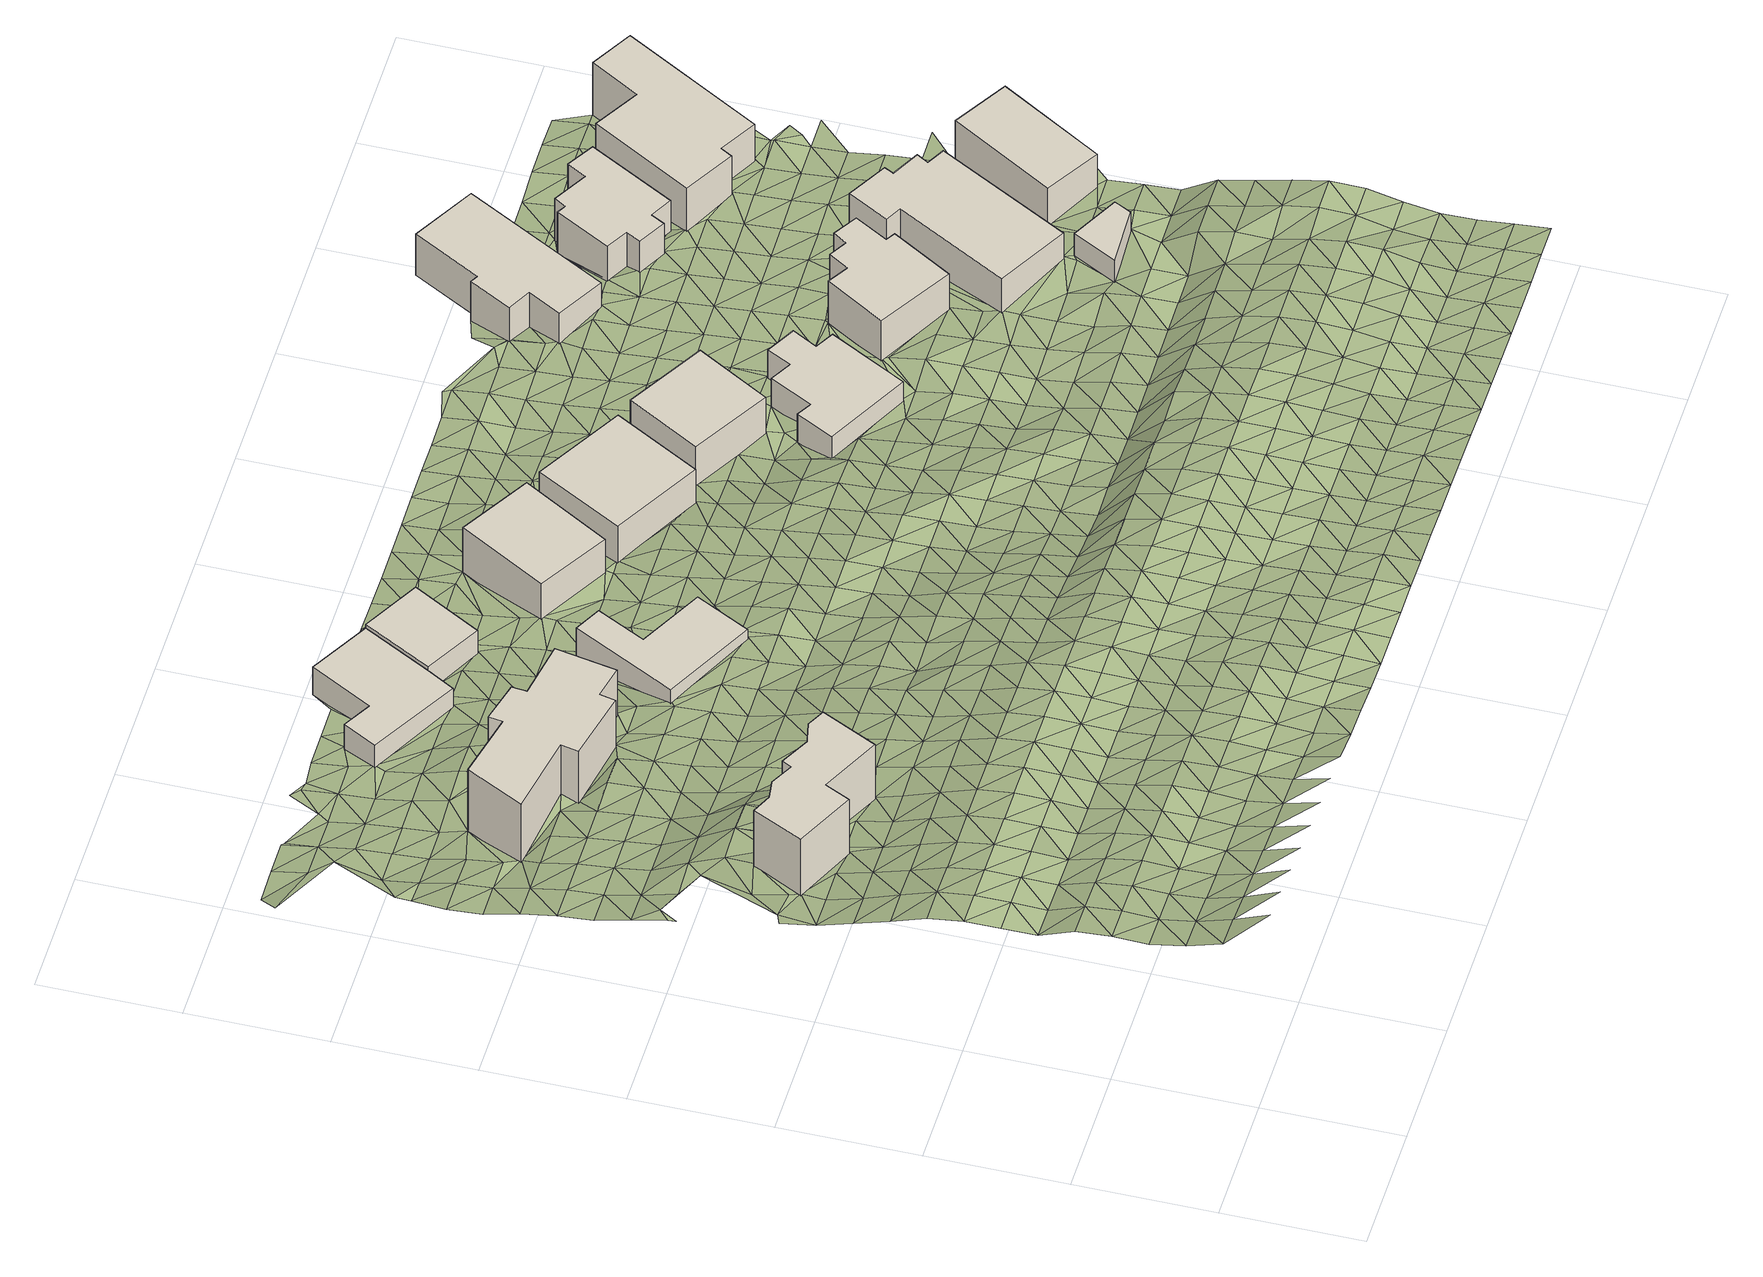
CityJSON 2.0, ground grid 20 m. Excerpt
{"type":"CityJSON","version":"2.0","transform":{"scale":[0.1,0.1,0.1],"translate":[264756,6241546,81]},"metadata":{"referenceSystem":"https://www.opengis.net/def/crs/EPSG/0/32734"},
"CityObjects":{
"building1":{"type":"Building","attributes":{"address":"62 Rhodes Avenue University Estate Cape Town","building":"house","building:levels":"3","footprint":{"type":"Polygon"},"plus_code":"CVXRX2XJ+XWW","ground_height":96.3,"building_height":9.7,"roof_height":106},"geometry":[{"type":"Solid","lod":"1","boundaries":[[[[0,1,2,3]],[[1,4,5,2]],[[4,6,7,5]],[[6,8,9,7]],[[8,10,11,9]],[[10,12,13,11]],[[12,14,15,13]],[[14,16,17,15]],[[16,18,19,17]],[[18,20,21,19]],[[20,22,23,21]],[[22,0,3,23]],[[3,2,5,7,9,11,13,15,17,19,21,23]],[[22,20,18,16,14,12,10,8,6,4,1,0]]]]}]},
"building2":{"type":"Building","attributes":{"address":"49 Rhodes Avenue University Estate Cape Town","building":"house","building:levels":"3","footprint":{"type":"Polygon"},"plus_code":"C2X6X9XF+XHW","ground_height":87.2,"building_height":9.7,"roof_height":96.9},"geometry":[{"type":"Solid","lod":"1","boundaries":[[[[24,25,26,27]],[[25,28,29,26]],[[28,30,31,29]],[[30,32,33,31]],[[32,34,35,33]],[[34,36,37,35]],[[36,38,39,37]],[[38,40,41,39]],[[40,42,43,41]],[[42,44,45,43]],[[44,46,47,45]],[[46,24,27,47]],[[27,26,29,31,33,35,37,39,41,43,45,47]],[[46,44,42,40,38,36,34,32,30,28,25,24]]]]}]},
"building3":{"type":"Building","attributes":{"address":"74 Ritchie Street University Estate Cape Town","building":"house","building:levels":"1","footprint":{"type":"Polygon"},"plus_code":"C2XMXHXJ+XPW","ground_height":83,"building_height":4.1,"roof_height":87.1},"geometry":[{"type":"Solid","lod":"1","boundaries":[[[[48,49,50,51]],[[49,52,53,50]],[[52,54,55,53]],[[54,56,57,55]],[[56,58,59,57]],[[58,60,61,59]],[[60,48,51,61]],[[51,50,53,55,57,59,61]],[[60,58,56,54,52,49,48]]]]}]},
"building4":{"type":"Building","attributes":{"address":"University Estate Cape Town","building":"yes","building:levels":"1","footprint":{"type":"Polygon"},"plus_code":"C3X8XRX2+XGR","ground_height":88.1,"building_height":4.1,"roof_height":92.2},"geometry":[{"type":"Solid","lod":"1","boundaries":[[[[62,63,64,65]],[[63,66,67,64]],[[66,68,69,67]],[[68,70,71,69]],[[70,72,73,71]],[[72,62,65,73]],[[65,64,67,69,71,73]],[[72,70,68,66,63,62]]]]}]},
"building5":{"type":"Building","attributes":{"address":"76 Ritchie Street University Estate Cape Town","building":"house","building:levels":"1","footprint":{"type":"Polygon"},"plus_code":"C3X8XCXP+XMR","ground_height":83.7,"building_height":4.1,"roof_height":87.8},"geometry":[{"type":"Solid","lod":"1","boundaries":[[[[74,75,61,76,77,51]],[[75,78,79,76,61]],[[78,80,81,79]],[[80,74,51,77,81]],[[77,76,79,81]],[[80,78,75,74]]]]}]},
"building6":{"type":"Building","attributes":{"address":"78 Ritchie Street University Estate Cape Town","building":"house","building:levels":"2","footprint":{"type":"Polygon"},"plus_code":"C4X4XJXH+XXV","ground_height":85.3,"building_height":6.9,"roof_height":92.2},"geometry":[{"type":"Solid","lod":"1","boundaries":[[[[82,83,84,85]],[[83,86,87,84]],[[86,88,89,87]],[[88,82,85,89]],[[85,84,87,89]],[[88,86,83,82]]]]}]},
"building7":{"type":"Building","attributes":{"address":"80 Ritchie Street University Estate Cape Town","building":"house","building:levels":"2","footprint":{"type":"Polygon"},"plus_code":"C4XQXXX9+X2V","ground_height":85.9,"building_height":6.9,"roof_height":92.8},"geometry":[{"type":"Solid","lod":"1","boundaries":[[[[90,91,92,93]],[[91,94,95,92]],[[94,96,97,95]],[[96,90,93,97]],[[93,92,95,97]],[[96,94,91,90]]]]}]},
"building8":{"type":"Building","attributes":{"address":"82 Ritchie Street University Estate Cape Town","building":"house","building:levels":"2","footprint":{"type":"Polygon"},"plus_code":"C5XGXWXQ+XCV","ground_height":86.5,"building_height":6.9,"roof_height":93.4},"geometry":[{"type":"Solid","lod":"1","boundaries":[[[[98,99,100,101]],[[99,102,103,100]],[[102,104,105,103]],[[104,98,101,105]],[[101,100,103,105]],[[104,102,99,98]]]]}]},
"building9":{"type":"Building","attributes":{"address":"84 Ritchie Street University Estate Cape Town","building":"house","building:levels":"1","footprint":{"type":"Polygon"},"plus_code":"C5XWXQXM+XFR","ground_height":88.2,"building_height":4.1,"roof_height":92.3},"geometry":[{"type":"Solid","lod":"1","boundaries":[[[[106,107,108,109]],[[107,110,111,108]],[[110,112,113,111]],[[112,114,115,113]],[[114,116,117,115]],[[116,118,119,117]],[[118,120,121,119]],[[120,122,123,121]],[[122,124,125,123]],[[124,106,109,125]],[[109,108,111,113,115,117,119,121,123,125]],[[124,122,120,118,116,114,112,110,107,106]]]]}]},
"building10":{"type":"Building","attributes":{"address":"86 Ritchie Street University Estate Cape Town","building":"house","building:levels":"2","footprint":{"type":"Polygon"},"plus_code":"C6XRX7X9+X3V","ground_height":89.3,"building_height":6.9,"roof_height":96.2},"geometry":[{"type":"Solid","lod":"1","boundaries":[[[[126,127,128,129]],[[127,130,131,128]],[[130,132,133,131]],[[132,134,135,133]],[[134,136,137,135]],[[136,138,139,137]],[[138,140,141,139]],[[140,142,143,141]],[[142,144,145,143]],[[144,126,129,145]],[[129,128,131,133,135,137,139,141,143,145]],[[144,142,140,138,136,134,132,130,127,126]]]]}]},
"building11":{"type":"Building","attributes":{"address":"61A Rhodes Avenue University Estate Cape Town","building":"house","building:levels":"1","footprint":{"type":"Polygon"},"plus_code":"C7XGXVXV+XCV","ground_height":92.9,"building_height":4.1,"roof_height":97},"geometry":[{"type":"Solid","lod":"1","boundaries":[[[[146,147,148,149]],[[147,150,151,148]],[[150,152,153,151]],[[152,146,149,153]],[[149,148,151,153]],[[152,150,147,146]]]]}]},
"building12":{"type":"Building","attributes":{"address":"88 Ritchie Street University Estate Cape Town","building":"house","building:levels":"2","footprint":{"type":"Polygon"},"plus_code":"C7XFX7X8+X6V","ground_height":90.3,"building_height":6.9,"roof_height":97.2},"geometry":[{"type":"Solid","lod":"1","boundaries":[[[[154,155,156,157]],[[155,158,159,156]],[[158,160,161,159]],[[160,162,163,161]],[[162,164,165,163]],[[164,166,167,165]],[[166,168,169,167]],[[168,170,171,169]],[[170,172,173,171]],[[172,154,157,173]],[[157,156,159,161,163,165,167,169,171,173]],[[172,170,168,166,164,162,160,158,155,154]]]]}]},
"building13":{"type":"Building","attributes":{"address":"97 Ritchie Street University Estate Cape Town","building":"house","building:levels":"2","footprint":{"type":"Polygon"},"plus_code":"C6XJX4X3+XHW","ground_height":83,"building_height":6.9,"roof_height":89.9},"geometry":[{"type":"Solid","lod":"1","boundaries":[[[[174,175,176,177]],[[175,178,179,176]],[[178,180,181,179]],[[180,182,183,181]],[[182,184,185,183]],[[184,186,187,185]],[[186,188,189,187]],[[188,174,177,189]],[[177,176,179,181,183,185,187,189]],[[188,186,184,182,180,178,175,174]]]]}]},
"building14":{"type":"Building","attributes":{"address":"99 Ritchie Street University Estate Cape Town","building":"house","building:levels":"2","footprint":{"type":"Polygon"},"plus_code":"C7X6XJXX+X2W","ground_height":85,"building_height":6.9,"roof_height":91.9},"geometry":[{"type":"Solid","lod":"1","boundaries":[[[[190,191,192,193]],[[191,194,195,192]],[[194,196,197,195]],[[196,198,199,197]],[[198,200,201,199]],[[200,202,203,201]],[[202,204,205,203]],[[204,206,207,205]],[[206,208,209,207]],[[208,210,211,209]],[[210,212,213,211]],[[212,190,193,213]],[[193,192,195,197,199,201,203,205,207,209,211,213]],[[212,210,208,206,204,202,200,198,196,194,191,190]]]]}]},
"building15":{"type":"Building","attributes":{"address":"90 Ritchie Street University Estate Cape Town","building":"house","building:levels":"2","footprint":{"type":"Polygon"},"plus_code":"C8X5X5XF+XJX","ground_height":92,"building_height":6.9,"roof_height":98.9},"geometry":[{"type":"Solid","lod":"1","boundaries":[[[[214,215,216,217]],[[215,218,219,216]],[[218,220,221,219]],[[220,214,217,221]],[[217,216,219,221]],[[220,218,215,214]]]]}]},
"building16":{"type":"Building","attributes":{"address":"101 Ritchie Street University Estate Cape Town","building":"house","building:levels":"2","footprint":{"type":"Polygon"},"plus_code":"C7XVXWXR+X8W","ground_height":87.9,"building_height":6.9,"roof_height":94.8},"geometry":[{"type":"Solid","lod":"1","boundaries":[[[[222,223,224,225]],[[223,226,227,224]],[[226,228,229,227]],[[228,230,231,229]],[[230,232,233,231]],[[232,234,235,233]],[[234,236,237,235]],[[236,222,225,237]],[[225,224,227,229,231,233,235,237]],[[236,234,232,230,228,226,223,222]]]]}]},
"terrain1":{"type":"TINRelief","geometry":[{"type":"CompositeSurface","lod":"1","boundaries":[[[238,239,240]],[[241,238,242]],[[238,241,239]],[[243,240,244]],[[245,243,244]],[[244,240,239]],[[246,245,247]],[[239,241,248]],[[244,249,245]],[[250,248,241]],[[251,246,247]],[[247,245,249]],[[252,244,239]],[[253,239,248]],[[254,251,255]],[[247,256,251]],[[252,239,253]],[[257,249,244]],[[255,258,254]],[[255,251,256]],[[244,252,257]],[[259,247,249]],[[248,260,253]],[[261,260,248]],[[262,258,263]],[[264,258,255]],[[259,249,257]],[[265,256,247]],[[253,266,252]],[[263,267,262]],[[258,264,263]],[[260,266,253]],[[247,259,265]],[[268,255,256]],[[252,269,257]],[[270,271,267]],[[266,269,252]],[[255,268,264]],[[263,270,267]],[[268,256,265]],[[257,272,259]],[[273,271,274]],[[269,272,257]],[[275,263,264]],[[266,260,276]],[[270,274,271]],[[260,277,278]],[[279,273,280]],[[259,281,265]],[[268,275,264]],[[266,276,269]],[[259,272,281]],[[260,278,276]],[[273,274,282]],[[265,283,268]],[[284,270,263]],[[280,273,285]],[[263,275,286]],[[283,265,281]],[[285,273,282]],[[272,269,287]],[[284,263,286]],[[269,276,288]],[[268,289,275]],[[290,274,270]],[[272,287,281]],[[289,268,283]],[[269,288,287]],[[291,280,285]],[[278,292,276]],[[270,284,290]],[[280,291,293]],[[275,294,286]],[[295,282,274]],[[278,296,292]],[[297,298,299]],[[300,283,281]],[[294,275,289]],[[301,299,298]],[[302,288,276]],[[282,295,285]],[[295,274,290]],[[300,281,287]],[[286,303,284]],[[302,276,292]],[[293,304,280]],[[303,286,294]],[[305,291,285]],[[289,283,306]],[[283,300,307]],[[293,291,305]],[[284,308,290]],[[288,309,287]],[[298,310,301]],[[311,288,302]],[[289,306,294]],[[308,284,303]],[[283,307,306]],[[312,301,313]],[[314,285,295]],[[288,311,309]],[[315,310,298]],[[300,287,316]],[[317,302,292]],[[315,298,304]],[[290,314,295]],[[313,318,312]],[[313,301,310]],[[308,319,290]],[[320,317,292]],[[293,305,321]],[[294,322,303]],[[307,300,316]],[[294,306,323]],[[316,287,309]],[[321,304,293]],[[319,314,290]],[[311,302,324]],[[294,323,322]],[[317,324,302]],[[318,325,326]],[[327,310,315]],[[308,303,328]],[[329,318,313]],[[315,304,327]],[[307,330,306]],[[316,331,307]],[[332,321,305]],[[308,328,319]],[[309,311,333]],[[314,319,334]],[[318,329,325]],[[303,322,328]],[[324,335,311]],[[336,337,326]],[[330,323,306]],[[321,327,304]],[[307,331,330]],[[338,313,310]],[[339,310,327]],[[311,335,333]],[[334,340,314]],[[337,336,341]],[[342,316,309]],[[336,326,325]],[[313,338,329]],[[334,319,343]],[[322,323,344]],[[324,317,345]],[[321,332,346]],[[338,310,339]],[[319,328,347]],[[348,349,317]],[[321,346,327]],[[342,309,333]],[[323,330,344]],[[350,331,316]],[[324,345,335]],[[319,347,343]],[[340,334,343]],[[317,349,345]],[[332,351,346]],[[341,352,353]],[[354,325,329]],[[341,336,352]],[[327,355,339]],[[322,356,328]],[[338,354,329]],[[316,342,350]],[[322,344,357]],[[351,358,346]],[[330,331,359]],[[351,360,358]],[[355,327,346]],[[356,347,328]],[[333,335,361]],[[322,357,356]],[[335,345,362]],[[363,364,353]],[[339,365,338]],[[358,366,346]],[[336,325,367]],[[353,352,363]],[[368,325,354]],[[331,350,359]],[[360,366,358]],[[344,330,369]],[[342,333,361]],[[355,365,339]],[[335,362,361]],[[340,343,370]],[[371,352,336]],[[349,372,345]],[[325,368,367]],[[343,347,370]],[[363,373,364]],[[338,374,354]],[[369,357,344]],[[330,359,369]],[[375,347,356]],[[349,376,372]],[[346,377,355]],[[350,342,378]],[[338,365,374]],[[346,366,377]],[[371,336,367]],[[379,363,352]],[[380,362,345]],[[375,370,347]],[[342,361,378]],[[354,381,368]],[[382,383,384]],[[352,371,379]],[[380,345,372]],[[373,385,364]],[[377,366,386]],[[356,357,387]],[[381,354,374]],[[388,357,369]],[[389,386,366]],[[363,390,373]],[[365,355,391]],[[350,392,359]],[[355,377,393]],[[378,394,350]],[[395,361,362]],[[372,376,396]],[[367,368,397]],[[363,379,390]],[[383,385,384]],[[357,388,387]],[[398,362,380]],[[365,391,374]],[[399,375,356]],[[397,368,381]],[[355,393,391]],[[350,394,392]],[[386,400,377]],[[401,369,359]],[[395,378,361]],[[382,384,402]],[[362,398,395]],[[389,400,386]],[[375,399,370]],[[403,380,372]],[[404,373,390]],[[399,356,387]],[[34,371,367]],[[405,381,374]],[[369,401,388]],[[401,359,392]],[[396,403,372]],[[371,34,379]],[[406,385,373]],[[407,393,377]],[[378,408,394]],[[404,406,373]],[[405,374,391]],[[398,380,409]],[[407,377,400]],[[408,378,395]],[[389,1,400]],[[379,34,390]],[[367,397,410]],[[399,411,370]],[[403,409,380]],[[412,384,385]],[[402,384,412]],[[381,410,397]],[[388,413,387]],[[381,405,414]],[[401,415,388]],[[390,416,404]],[[393,417,391]],[[418,392,394]],[[419,395,398]],[[411,420,370]],[[421,393,407]],[[394,408,422]],[[370,420,0]],[[387,413,399]],[[406,412,385]],[[381,414,410]],[[388,415,413]],[[398,409,419]],[[390,34,416]],[[392,418,401]],[[403,396,423]],[[393,421,417]],[[394,422,418]],[[400,1,424]],[[404,425,406]],[[405,391,426]],[[407,400,424]],[[410,427,367]],[[412,428,402]],[[399,429,411]],[[408,395,430]],[[403,423,409]],[[404,416,425]],[[395,419,431]],[[396,432,423]],[[1,0,424]],[[414,405,426]],[[415,401,433]],[[426,391,417]],[[429,399,413]],[[434,412,406]],[[407,435,421]],[[430,422,408]],[[0,420,424]],[[395,431,430]],[[433,401,418]],[[410,414,436]],[[412,437,428]],[[438,420,411]],[[434,406,425]],[[424,435,407]],[[419,409,439]],[[438,411,429]],[[409,423,440]],[[416,34,441]],[[442,418,422]],[[415,443,413]],[[414,444,436]],[[412,445,437]],[[426,444,414]],[[415,433,446]],[[410,436,427]],[[417,421,447]],[[431,419,439]],[[445,412,434]],[[435,448,421]],[[422,430,442]],[[439,409,440]],[[449,425,416]],[[424,420,450]],[[429,413,443]],[[432,451,423]],[[420,438,452]],[[415,446,443]],[[421,448,447]],[[425,449,434]],[[453,426,417]],[[450,435,424]],[[433,418,454]],[[416,441,449]],[[420,452,450]],[[418,442,455]],[[437,445,456]],[[457,430,431]],[[458,440,423]],[[34,459,441]],[[439,460,431]],[[446,433,454]],[[438,429,461]],[[453,417,447]],[[418,455,454]],[[443,462,429]],[[458,423,451]],[[444,463,436]],[[463,444,426]],[[464,448,435]],[[34,465,459]],[[431,460,457]],[[445,434,466]],[[452,438,461]],[[442,430,467]],[[434,449,468]],[[435,450,464]],[[461,429,462]],[[469,439,440]],[[426,453,463]],[[470,440,458]],[[466,456,445]],[[443,446,471]],[[455,442,467]],[[434,468,466]],[[454,472,446]],[[430,457,467]],[[447,448,473]],[[448,464,474]],[[469,440,470]],[[459,475,441]],[[449,441,476]],[[452,477,450]],[[478,460,439]],[[479,458,451]],[[436,463,480]],[[446,472,471]],[[461,481,452]],[[475,482,441]],[[453,447,473]],[[483,462,443]],[[448,474,473]],[[465,475,459]],[[476,468,449]],[[484,454,455]],[[441,482,476]],[[452,481,477]],[[466,485,456]],[[467,486,455]],[[439,469,478]],[[456,485,487]],[[464,450,488]],[[457,460,489]],[[470,458,490]],[[443,471,483]],[[480,463,453]],[[491,461,462]],[[455,486,484]],[[479,490,458]],[[474,464,488]],[[492,472,454]],[[453,473,493]],[[450,477,488]],[[460,478,489]],[[494,466,468]],[[480,453,493]],[[495,467,457]],[[468,476,496]],[[491,462,483]],[[497,485,466]],[[497,487,485]],[[498,481,461]],[[469,470,499]],[[454,484,492]],[[490,500,470]],[[482,475,501]],[[471,472,502]],[[496,494,468]],[[495,457,489]],[[466,503,497]],[[482,501,476]],[[504,473,474]],[[505,486,467]],[[469,499,478]],[[488,506,474]],[[461,491,498]],[[499,470,500]],[[481,507,477]],[[471,502,483]],[[503,466,494]],[[480,493,508]],[[472,492,502]],[[508,509,480]],[[475,510,501]],[[504,493,473]],[[486,505,484]],[[490,479,511]],[[474,506,504]],[[467,495,505]],[[512,496,476]],[[478,513,489]],[[481,498,507]],[[514,488,477]],[[483,515,491]],[[490,511,500]],[[503,516,497]],[[512,476,501]],[[513,478,499]],[[479,517,511]],[[496,512,494]],[[493,518,508]],[[492,484,519]],[[502,515,483]],[[508,520,509]],[[489,521,495]],[[518,493,504]],[[514,477,507]],[[484,505,519]],[[503,494,522]],[[523,506,488]],[[491,524,498]],[[525,510,526]],[[521,489,513]],[[527,499,500]],[[503,522,516]],[[515,524,491]],[[500,511,528]],[[510,529,501]],[[495,530,505]],[[502,492,531]],[[488,514,523]],[[508,518,532]],[[519,533,492]],[[508,532,520]],[[529,512,501]],[[506,534,504]],[[498,535,507]],[[499,527,513]],[[530,495,521]],[[527,500,528]],[[536,494,512]],[[502,531,515]],[[517,537,511]],[[525,529,510]],[[524,535,498]],[[492,533,531]],[[526,538,525]],[[504,534,518]],[[519,505,539]],[[540,532,518]],[[506,523,534]],[[541,516,522]],[[507,542,514]],[[539,505,530]],[[540,518,534]],[[520,532,543]],[[544,524,515]],[[521,513,545]],[[546,528,511]],[[536,512,529]],[[535,542,507]],[[513,527,547]],[[544,515,531]],[[546,511,537]],[[520,543,548]],[[514,549,523]],[[519,550,533]],[[521,545,530]],[[536,551,494]],[[519,539,552]],[[513,547,545]],[[553,541,522]],[[520,548,538]],[[542,549,514]],[[554,532,540]],[[529,525,555]],[[535,524,556]],[[527,528,557]],[[538,558,525]],[[519,552,550]],[[524,544,559]],[[560,528,546]],[[554,543,532]],[[534,523,561]],[[533,562,531]],[[534,563,540]],[[551,536,529]],[[535,556,542]],[[564,539,530]],[[557,547,527]],[[555,525,558]],[[523,549,561]],[[524,559,556]],[[530,545,565]],[[560,557,528]],[[543,554,548]],[[566,546,537]],[[533,550,562]],[[553,567,541]],[[544,531,568]],[[552,539,564]],[[551,529,555]],[[530,565,564]],[[538,548,569]],[[547,570,545]],[[534,561,563]],[[542,571,549]],[[559,544,568]],[[560,546,572]],[[568,531,562]],[[542,556,573]],[[570,547,557]],[[574,558,538]],[[550,552,575]],[[540,563,576]],[[548,554,569]],[[566,572,546]],[[554,540,68]],[[577,565,545]],[[542,573,571]],[[552,564,575]],[[555,578,551]],[[561,549,579]],[[49,567,553]],[[569,574,538]],[[577,545,570]],[[580,555,558]],[[559,581,556]],[[582,557,560]],[[568,583,559]],[[572,584,560]],[[585,551,578]],[[562,550,586]],[[576,563,561]],[[579,549,571]],[[550,575,587]],[[581,573,556]],[[565,588,564]],[[570,557,582]],[[580,558,574]],[[559,583,581]],[[589,565,577]],[[582,560,584]],[[578,555,590]],[[68,569,554]],[[550,587,586]],[[576,561,579]],[[591,568,562]],[[572,566,592]],[[565,589,588]],[[571,573,593]],[[594,577,570]],[[575,564,595]],[[574,569,68]],[[590,585,578]],[[590,555,580]],[[572,592,584]],[[573,581,593]],[[591,562,586]],[[594,570,582]],[[566,596,592]],[[597,583,568]],[[595,587,575]],[[595,564,588]],[[576,579,598]],[[589,577,599]],[[579,571,600]],[[571,593,601]],[[568,591,597]],[[594,599,577]],[[574,68,602]],[[580,574,603]],[[581,583,604]],[[582,584,605]],[[584,592,606]],[[585,590,607]],[[598,579,600]],[[608,588,589]],[[586,587,609]],[[600,571,601]],[[610,587,595]],[[611,602,68]],[[605,594,582]],[[68,66,611]],[[607,590,580]],[[598,612,576]],[[603,574,602]],[[583,597,604]],[[589,599,608]],[[605,584,606]],[[613,614,66]],[[614,613,615]],[[593,581,616]],[[591,586,609]],[[615,613,612]],[[587,610,609]],[[617,592,596]],[[603,607,580]],[[616,601,593]],[[618,595,588]],[[600,619,598]],[[581,604,616]],[[620,588,608]],[[597,591,621]],[[599,594,622]],[[617,606,592]],[[623,611,66]],[[594,605,624]],[[596,625,617]],[[626,602,611]],[[595,618,610]],[[619,627,598]],[[618,588,620]],[[591,609,621]],[[598,627,612]],[[594,624,622]],[[614,623,66]],[[607,603,628]],[[629,600,601]],[[608,599,630]],[[611,623,626]],[[631,601,616]],[[603,602,632]],[[615,633,614]],[[597,634,604]],[[605,606,635]],[[621,636,597]],[[637,606,617]],[[612,633,615]],[[600,629,619]],[[609,610,638]],[[608,630,620]],[[629,601,631]],[[618,639,610]],[[630,599,622]],[[632,602,626]],[[628,603,640]],[[624,605,635]],[[597,636,634]],[[635,606,637]],[[627,633,612]],[[623,614,641]],[[638,621,609]],[[642,616,604]],[[643,617,625]],[[610,639,638]],[[644,74,645]],[[640,603,632]],[[646,627,619]],[[620,647,618]],[[633,641,614]],[[628,648,607]],[[616,642,631]],[[646,619,629]],[[642,604,634]],[[647,620,630]],[[626,623,649]],[[622,624,650]],[[637,617,651]],[[640,652,628]],[[635,653,624]],[[621,654,636]],[[639,618,655]],[[641,649,623]],[[621,638,656]],[[617,643,651]],[[649,632,626]],[[633,627,657]],[[652,658,628]],[[627,646,659]],[[655,618,647]],[[624,653,650]],[[74,648,645]],[[629,631,660]],[[661,630,622]],[[642,662,631]],[[621,656,654]],[[648,628,658]],[[633,657,641]],[[634,636,663]],[[664,635,637]],[[657,627,659]],[[651,665,637]],[[666,638,639]],[[630,661,647]],[[660,631,662]],[[639,655,667]],[[661,622,650]],[[646,629,668]],[[634,663,642]],[[635,664,653]],[[636,654,663]],[[664,637,665]],[[656,638,666]],[[669,651,643]],[[639,667,666]],[[632,649,670]],[[645,648,671]],[[649,641,672]],[[632,83,640]],[[659,646,668]],[[641,657,673]],[[668,629,660]],[[674,662,642]],[[675,650,653]],[[676,655,647]],[[671,677,645]],[[647,661,678]],[[652,640,83]],[[679,658,652]],[[654,656,680]],[[651,681,665]],[[641,673,672]],[[674,642,663]],[[664,675,653]],[[667,655,676]],[[656,666,680]],[[647,678,676]],[[651,669,681]],[[679,648,658]],[[659,682,657]],[[668,683,659]],[[649,672,670]],[[684,660,662]],[[661,650,685]],[[662,674,686]],[[675,687,650]],[[648,688,671]],[[682,673,657]],[[663,654,689]],[[664,665,690]],[[682,659,683]],[[654,680,691]],[[665,681,692]],[[679,652,83]],[[685,678,661]],[[667,693,666]],[[684,662,686]],[[685,650,687]],[[676,694,667]],[[648,679,688]],[[677,671,695]],[[696,668,660]],[[663,689,674]],[[697,672,673]],[[654,691,689]],[[690,665,692]],[[698,675,664]],[[667,694,693]],[[670,672,697]],[[680,666,699]],[[700,681,669]],[[671,688,695]],[[696,660,684]],[[673,682,701]],[[701,697,673]],[[702,683,668]],[[678,703,676]],[[704,678,685]],[[698,664,690]],[[686,674,705]],[[699,691,680]],[[706,687,675]],[[700,692,681]],[[679,83,688]],[[674,689,707]],[[699,666,693]],[[669,708,700]],[[703,694,676]],[[668,696,702]],[[678,704,703]],[[697,709,670]],[[682,683,710]],[[674,707,705]],[[675,698,706]],[[711,684,686]],[[712,685,687]],[[713,693,694]],[[714,689,691]],[[690,692,715]],[[710,683,702]],[[716,691,699]],[[717,692,700]],[[718,688,83]],[[719,701,682]],[[696,684,711]],[[685,712,704]],[[701,719,697]],[[711,686,705]],[[713,694,703]],[[712,687,706]],[[695,688,720]],[[714,707,689]],[[690,715,698]],[[691,716,714]],[[715,692,717]],[[721,718,83]],[[722,700,708]],[[682,710,719]],[[702,696,723]],[[724,699,693]],[[725,703,704]],[[709,726,670]],[[688,718,720]],[[727,693,713]],[[728,705,707]],[[698,729,706]],[[696,711,723]],[[712,725,704]],[[83,726,721]],[[699,724,716]],[[717,700,730]],[[697,91,709]],[[724,693,727]],[[714,728,707]],[[729,698,715]],[[713,703,731]],[[700,722,730]],[[732,697,719]],[[702,733,710]],[[706,734,712]],[[723,735,702]],[[703,725,731]],[[736,718,721]],[[711,705,737]],[[716,738,714]],[[728,739,705]],[[734,706,729]],[[727,713,740]],[[741,715,717]],[[702,735,733]],[[724,738,716]],[[730,742,717]],[[732,719,710]],[[743,721,726]],[[737,723,711]],[[712,744,725]],[[721,743,736]],[[739,737,705]],[[731,740,713]],[[745,720,718]],[[715,741,729]],[[744,712,734]],[[741,717,742]],[[709,91,726]],[[732,710,733]],[[746,728,714]],[[724,727,747]],[[722,748,730]],[[714,738,749]],[[731,725,750]],[[718,736,745]],[[740,747,727]],[[735,723,751]],[[723,737,752]],[[746,714,749]],[[750,725,744]],[[753,739,728]],[[738,724,754]],[[734,729,755]],[[756,742,730]],[[729,741,757]],[[726,758,743]],[[723,752,751]],[[747,754,724]],[[756,730,748]],[[758,726,91]],[[736,743,759]],[[733,735,760]],[[734,755,744]],[[731,761,740]],[[728,746,753]],[[729,757,755]],[[731,750,762]],[[737,739,763]],[[749,738,764]],[[758,759,743]],[[733,765,732]],[[741,742,766]],[[760,735,751]],[[754,764,738]],[[731,762,761]],[[742,756,767]],[[745,736,768]],[[752,737,763]],[[747,740,769]],[[753,763,739]],[[746,749,770]],[[771,750,744]],[[766,757,741]],[[765,733,760]],[[736,759,768]],[[744,755,772]],[[766,742,767]],[[91,773,758]],[[747,769,754]],[[764,770,749]],[[740,761,769]],[[762,750,771]],[[756,748,774]],[[744,772,771]],[[732,765,775]],[[751,752,776]],[[753,746,777]],[[757,778,755]],[[779,745,768]],[[763,780,752]],[[773,91,781]],[[759,758,782]],[[783,764,754]],[[767,756,774]],[[770,777,746]],[[778,757,766]],[[774,748,784]],[[761,762,785]],[[752,780,776]],[[783,754,769]],[[786,760,751]],[[787,772,755]],[[91,788,781]],[[758,773,782]],[[762,771,785]],[[765,760,786]],[[789,780,763]],[[790,768,759]],[[791,763,753]],[[777,792,753]],[[787,755,778]],[[775,788,732]],[[770,764,793]],[[794,766,767]],[[786,751,776]],[[764,783,795]],[[774,796,767]],[[768,790,779]],[[761,797,769]],[[763,791,789]],[[790,759,782]],[[753,792,791]],[[761,785,798]],[[773,781,799]],[[770,793,777]],[[772,800,771]],[[778,766,794]],[[764,795,793]],[[801,772,787]],[[794,767,796]],[[120,780,789]],[[761,798,797]],[[765,99,775]],[[776,780,120]],[[783,769,802]],[[803,774,784]],[[772,801,800]],[[765,786,804]],[[781,788,799]],[[785,771,805]],[[806,787,778]],[[779,790,807]],[[782,773,808]],[[792,777,809]],[[795,783,802]],[[799,810,773]],[[802,769,797]],[[777,793,811]],[[806,778,794]],[[803,784,812]],[[805,798,785]],[[813,796,774]],[[776,804,786]],[[805,771,800]],[[791,792,809]],[[801,787,814]],[[775,99,788]],[[815,776,120]],[[773,810,808]],[[777,811,809]],[[790,782,816]],[[791,817,789]],[[806,814,787]],[[774,803,813]],[[804,776,815]],[[795,818,793]],[[794,796,819]],[[802,820,795]],[[816,807,790]],[[797,798,821]],[[822,800,801]],[[816,782,808]],[[823,798,805]],[[788,824,799]],[[120,825,815]],[[799,824,810]],[[818,811,793]],[[819,806,794]],[[795,820,818]],[[801,814,822]],[[819,796,813]],[[788,99,826]],[[812,827,803]],[[798,823,821]],[[791,809,817]],[[788,826,824]],[[828,802,797]],[[829,808,810]],[[811,830,809]],[[831,805,800]],[[807,816,832]],[[833,800,822]],[[814,806,834]],[[803,835,813]],[[815,825,116]],[[824,829,810]],[[811,818,830]],[[116,804,815]],[[828,797,821]],[[806,819,836]],[[837,820,802]],[[805,831,823]],[[831,800,833]],[[827,835,803]],[[99,838,826]],[[806,836,834]],[[816,808,839]],[[822,814,840]],[[829,841,808]],[[830,842,809]],[[802,828,837]],[[817,809,842]],[[826,843,824]],[[818,820,844]],[[819,813,845]],[[835,846,813]],[[804,116,847]],[[832,816,839]],[[822,840,833]],[[821,823,848]],[[839,808,841]],[[840,814,834]],[[831,849,823]],[[836,819,845]],[[843,826,838]],[[820,837,844]],[[845,813,846]],[[847,850,804]],[[851,829,824]],[[852,830,818]],[[828,821,848]],[[838,99,853]],[[823,849,848]],[[833,854,831]],[[835,827,855]],[[850,856,804]],[[839,857,832]],[[851,824,843]],[[818,844,852]],[[854,833,840]],[[847,116,858]],[[856,853,99]],[[859,841,829]],[[860,842,830]],[[837,828,861]],[[834,836,862]],[[835,855,846]],[[845,863,836]],[[827,864,855]],[[817,842,865]],[[849,831,866]],[[828,848,861]],[[829,851,859]],[[830,852,860]],[[866,831,854]],[[836,863,862]],[[867,839,841]],[[843,838,868]],[[869,840,834]],[[870,847,858]],[[850,847,870]],[[837,871,844]],[[872,845,846]],[[868,838,853]],[[861,873,837]],[[846,855,874]],[[848,849,875]],[[840,869,854]],[[867,841,859]],[[860,876,842]],[[849,866,877]],[[869,834,862]],[[878,857,839]],[[843,879,851]],[[852,844,871]],[[845,872,863]],[[842,876,865]],[[880,817,865]],[[837,873,871]],[[872,846,874]],[[875,861,848]],[[864,881,855]],[[850,882,856]],[[843,868,879]],[[883,817,880]],[[849,877,875]],[[870,882,850]],[[839,867,878]],[[851,884,859]],[[860,852,885]],[[886,866,854]],[[887,862,863]],[[853,856,888]],[[854,869,889]],[[853,888,868]],[[861,890,873]],[[857,878,891]],[[892,874,855]],[[870,893,882]],[[879,884,851]],[[852,871,885]],[[872,887,863]],[[870,894,893]],[[877,866,886]],[[861,875,890]],[[854,889,886]],[[892,855,881]],[[856,882,888]],[[867,859,895]],[[896,876,860]],[[897,879,868]],[[869,862,898]],[[883,899,900]],[[884,895,859]],[[885,896,860]],[[887,901,862]],[[900,899,894]],[[902,882,893]],[[903,871,873]],[[872,874,904]],[[888,897,868]],[[873,890,905]],[[906,874,892]],[[902,893,894]],[[907,878,867]],[[875,877,908]],[[898,889,869]],[[886,909,877]],[[898,862,901]],[[865,876,910]],[[895,907,867]],[[873,905,903]],[[906,904,874]],[[871,911,885]],[[880,865,136]],[[884,879,912]],[[882,913,888]],[[914,887,872]],[[915,892,881]],[[894,899,902]],[[897,916,879]],[[877,909,908]],[[883,880,136]],[[917,890,875]],[[918,891,878]],[[902,913,882]],[[896,910,876]],[[883,136,899]],[[911,871,903]],[[889,919,886]],[[879,916,912]],[[920,889,898]],[[914,872,904]],[[896,885,910]],[[897,888,921]],[[917,905,890]],[[922,901,887]],[[906,892,923]],[[895,884,924]],[[917,875,908]],[[918,878,907]],[[925,885,911]],[[919,909,886]],[[913,921,888]],[[889,920,919]],[[915,923,892]],[[926,902,899]],[[910,885,925]],[[887,914,922]],[[924,884,912]],[[927,907,895]],[[916,897,928]],[[929,903,905]],[[930,898,901]],[[899,136,931]],[[908,909,932]],[[904,906,933]],[[897,921,928]],[[899,931,926]],[[929,905,917]],[[923,934,906]],[[924,935,895]],[[936,913,902]],[[898,930,920]],[[895,935,927]],[[930,901,922]],[[932,909,919]],[[904,933,914]],[[917,908,937]],[[907,927,918]],[[933,906,934]],[[938,912,916]],[[915,939,923]],[[916,928,940]],[[936,902,926]],[[941,931,136]],[[942,921,913]],[[943,919,920]],[[917,937,929]],[[932,944,908]],[[903,945,911]],[[937,908,944]],[[914,946,922]],[[938,924,912]],[[916,940,938]],[[930,943,920]],[[911,947,925]],[[935,948,927]],[[927,948,918]],[[949,934,923]],[[945,903,929]],[[913,936,942]],[[946,914,933]],[[926,931,950]],[[951,918,948]],[[924,952,935]],[[925,947,910]],[[928,921,953]],[[941,950,931]],[[949,923,939]],[[952,948,935]],[[954,932,919]],[[922,955,930]],[[943,956,919]],[[957,929,937]],[[953,940,928]],[[942,953,921]],[[955,922,946]],[[926,958,936]],[[959,933,934]],[[938,960,924]],[[954,919,956]],[[934,949,961]],[[962,944,932]],[[930,963,943]],[[926,950,958]],[[948,964,951]],[[960,938,940]],[[945,929,957]],[[933,959,946]],[[963,930,955]],[[959,934,961]],[[146,957,937]],[[936,965,942]],[[937,944,966]],[[967,910,947]],[[940,953,968]],[[932,954,962]],[[940,968,960]],[[969,956,943]],[[947,911,970]],[[958,965,936]],[[971,955,946]],[[943,963,969]],[[958,950,972]],[[146,945,957]],[[972,950,973]],[[971,946,959]],[[953,942,974]],[[966,944,962]],[[965,975,942]],[[954,956,976]],[[968,977,960]],[[956,969,978]],[[967,979,980]],[[968,953,974]],[[981,963,955]],[[146,982,945]],[[974,942,975]],[[955,971,983]],[[958,984,965]],[[976,962,954]],[[976,956,978]],[[972,984,958]],[[979,967,985]],[[980,979,986]],[[967,947,970]],[[963,981,969]],[[968,987,977]],[[955,983,981]],[[979,985,986]],[[988,945,982]],[[970,985,967]],[[982,146,989]],[[968,974,990]],[[968,991,987]],[[977,992,960]],[[972,986,984]],[[962,993,966]],[[975,965,994]],[[990,991,968]],[[965,984,995]],[[976,993,962]],[[996,945,988]],[[978,969,997]],[[969,981,998]],[[965,995,994]],[[977,987,992]],[[974,975,999]],[[986,985,164]],[[969,998,997]],[[982,1000,988]],[[987,991,1001]],[[1002,976,978]],[[989,966,1003]],[[984,986,164]],[[993,1003,966]],[[974,1004,990]],[[1005,960,992]],[[982,989,1006]],[[999,975,994]],[[996,988,1000]],[[990,1004,991]],[[1000,982,1006]],[[1007,995,984]],[[976,1002,993]],[[1002,978,997]],[[1004,974,999]],[[984,164,1007]],[[1003,1006,989]],[[945,996,1008]],[[987,202,992]],[[994,995,1009]],[[1003,993,1010]],[[1011,995,1007]],[[993,1002,1012]],[[1005,1013,960]],[[1000,1014,996]],[[1015,1000,1006]],[[1003,1010,1006]],[[1004,1016,1017]],[[995,1011,1009]],[[993,1012,1010]],[[1005,992,202]],[[1018,1004,999]],[[1019,999,994]],[[1018,1016,1004]],[[1020,1007,164]],[[1016,1021,1017]],[[1019,994,1009]],[[1022,1023,164]],[[1005,202,1024]],[[1007,1020,1011]],[[999,1019,1018]],[[1025,1006,1010]],[[1021,1016,1018]],[[1020,164,1023]],[[1025,1015,1006]],[[1008,996,1014]],[[202,1026,1024]],[[1005,1024,1027]],[[1028,1009,1011]],[[1014,1000,215]],[[1029,1022,1030]],[[1027,1031,1005]],[[1020,1028,1011]],[[1013,1005,1031]],[[1022,1032,1023]],[[1019,1033,1018]],[[1009,1033,1019]],[[1022,1029,1034]],[[1029,1035,1008]],[[1020,1023,1032]],[[1036,1009,1028]],[[1037,1027,1024]],[[1032,1022,1034]],[[1038,1015,1025]],[[1029,1008,1034]],[[1036,1033,1009]],[[1014,215,1008]],[[1021,1018,1039]],[[1028,1020,1040]],[[1032,1040,1020]],[[1027,1037,1041]],[[1031,1027,1042]],[[1034,1008,1043]],[[1036,1028,1044]],[[1034,1043,1032]],[[1027,1041,1042]],[[1040,1044,1028]],[[1008,215,1043]],[[1041,1037,1045]],[[1036,1046,1033]],[[1046,1047,1033]],[[1040,1032,1048]],[[1044,1046,1036]],[[1039,1049,1021]],[[1043,1048,1032]],[[1041,1045,1050]],[[1041,1050,1042]],[[1046,1051,1047]],[[1052,1044,1040]],[[1040,1048,1053]],[[1043,215,1054]],[[1050,1045,1049]],[[1040,1053,1052]],[[1055,1046,1044]],[[1056,1042,1050]],[[1049,1039,1050]],[[1046,1057,1051]],[[1044,1052,1055]],[[1057,1046,1055]],[[1058,1050,1039]],[[1059,1051,1057]],[[1053,1060,1052]],[[1058,1056,1050]],[[1052,1061,1055]],[[1062,1058,1039]],[[1062,1039,1063]],[[1055,1064,1057]],[[1064,1055,1061]],[[1058,1065,1056]],[[1066,1051,1059]],[[1057,1067,1059]],[[1062,1068,1058]],[[1068,1062,1063]],[[1058,1068,1065]],[[232,1068,1063]],[[1065,1068,1069]],[[232,1069,1068]]]}]}
},
"vertices":[
[317,675,140],[291,688,140],[291,688,250],[317,675,250],[259,681,140],[259,681,250],[216,703,140],[216,703,250],[209,689,140],[209,689,250],[176,706,140],[176,706,250],[148,702,140],[148,702,250],[119,715,140],[119,715,250],[84,642,140],[84,642,250],[171,600,140],[171,600,250],[189,637,140],[189,637,250],[277,594,140],[277,594,250],
[425,1067,45],[340,1081,45],[340,1081,159],[425,1067,159],[342,1103,45],[342,1103,159],[281,1118,45],[281,1118,159],[278,1097,45],[278,1097,159],[181,1118,45],[181,1118,159],[137,1034,45],[137,1034,159],[256,1013,45],[256,1013,159],[251,987,45],[251,987,159],[354,965,45],[354,965,159],[359,988,45],[359,988,159],[408,978,45],[408,978,159],
[490,1340,10],[403,1388,10],[403,1388,61],[490,1340,61],[353,1298,10],[353,1298,61],[312,1321,10],[312,1321,61],[285,1272,10],[285,1272,61],[413,1201,10],[413,1201,61],[436,1241,10],[436,1241,61],
[610,924,55],[516,972,55],[516,972,112],[610,924,112],[552,1042,55],[552,1042,112],[513,1062,55],[513,1062,112],[436,913,55],[436,913,112],[569,845,55],[569,845,112],
[490,1340,19],[436,1241,19],[436,1241,68],[490,1340,68],[517,1196,19],[517,1196,68],[573,1295,19],[573,1295,68],
[754,1194,30],[652,1253,30],[652,1253,112],[754,1194,112],[579,1127,30],[579,1127,112],[680,1068,30],[680,1068,112],
[899,1110,39],[771,1182,39],[771,1182,118],[899,1110,118],[701,1057,39],[701,1057,118],[829,986,39],[829,986,118],
[1036,1036,48],[924,1100,48],[924,1100,124],[1036,1036,124],[863,995,48],[863,995,124],[975,931,48],[975,931,124],
[1120,880,61],[1093,895,61],[1093,895,113],[1120,880,113],[1113,931,61],[1113,931,113],[1070,954,61],[1070,954,113],[1052,919,61],[1052,919,113],[1021,936,61],[1021,936,113],[988,874,61],[988,874,113],[967,886,61],[967,886,113],[938,832,61],[938,832,113],[1060,768,61],[1060,768,113],
[1297,896,75],[1262,917,75],[1262,917,152],[1297,896,152],[1249,897,75],[1249,897,152],[1223,912,75],[1223,912,152],[1205,883,75],[1205,883,152],[1175,901,75],[1175,901,152],[1123,815,75],[1123,815,152],[1229,752,75],[1229,752,152],[1282,840,75],[1282,840,152],[1269,848,75],[1269,848,152],
[1336,612,119],[1302,548,119],[1302,548,160],[1336,612,160],[1393,551,119],[1393,551,160],[1406,576,119],[1406,576,160],
[1436,816,82],[1410,830,82],[1410,830,162],[1436,816,162],[1420,847,82],[1420,847,162],[1379,868,82],[1379,868,162],[1386,882,82],[1386,882,162],[1328,914,82],[1328,914,162],[1295,854,82],[1295,854,162],[1318,842,82],[1318,842,162],[1229,681,82],[1229,681,162],[1331,625,82],[1331,625,162],
[1155,1202,13],[1269,1409,13],[1269,1409,89],[1155,1202,89],[1178,1459,13],[1178,1459,89],[1124,1361,13],[1124,1361,89],[1113,1367,13],[1113,1367,89],[1079,1306,13],[1079,1306,89],[1113,1288,13],[1113,1288,89],[1086,1240,13],[1086,1240,89],
[1305,1149,31],[1374,1273,31],[1374,1273,109],[1305,1149,109],[1335,1296,31],[1335,1296,109],[1319,1268,31],[1319,1268,109],[1269,1296,31],[1269,1296,109],[1259,1279,31],[1259,1279,109],[1246,1286,31],[1246,1286,109],[1202,1207,31],[1202,1207,109],[1234,1189,31],[1234,1189,109],[1222,1168,31],[1222,1168,109],[1262,1146,31],[1262,1146,109],[1273,1166,31],[1273,1166,109],
[1555,765,99],[1477,811,99],[1477,811,179],[1555,765,179],[1388,662,99],[1388,662,179],[1466,616,99],[1466,616,179],
[1304,1127,41],[1377,1086,41],[1377,1086,138],[1304,1127,138],[1387,1103,41],[1387,1103,138],[1441,1072,41],[1441,1072,138],[1556,1272,41],[1556,1272,138],[1495,1306,41],[1495,1306,138],[1454,1235,41],[1454,1235,138],[1388,1273,41],[1388,1273,138],
[28,56,266],[78,106,245],[28,106,249],[78,56,262],[78,6,284],[28,156,238],[78,156,236],[28,206,240],[28,256,236],[78,256,233],[128,56,255],[78,206,238],[128,6,278],[28,306,215],[128,156,234],[128,106,239],[28,356,215],[78,356,214],[78,306,213],[128,206,236],[28,406,215],[128,256,229],[178,56,249],[178,6,270],[28,456,207],[78,456,207],[78,406,214],[128,306,211],[178,106,234],[28,506,188],[128,356,212],[178,156,232],[78,506,189],[28,556,171],[178,206,234],[28,606,154],[78,556,169],[128,406,213],[228,106,230],[228,6,262],[228,56,244],[28,656,145],[42,662,145],[178,256,225],[78,606,153],[178,306,209],[128,506,185],[84,642,149],[128,456,204],[228,206,232],[228,156,231],[178,356,211],[128,556,168],[78,656,149],[278,56,239],[78,706,136],[178,406,211],[128,606,153],[278,6,255],[29,795,111],[44,821,111],[28,806,111],[228,256,223],[28,856,98],[278,106,227],[178,456,203],[110,784,120],[119,715,152],[228,356,209],[228,306,208],[178,506,185],[278,206,229],[78,856,95],[278,156,229],[28,906,84],[78,906,83],[171,600,153],[78,806,111],[278,256,219],[328,56,233],[28,956,79],[178,556,166],[328,6,249],[128,756,143],[228,456,203],[228,406,210],[328,106,225],[78,1006,68],[28,1006,70],[128,806,120],[228,506,184],[78,956,79],[278,356,208],[278,306,206],[148,702,152],[328,206,227],[178,606,153],[328,156,228],[78,1056,56],[28,1056,56],[128,906,84],[128,856,93],[189,637,153],[28,1106,52],[328,256,215],[228,606,153],[278,406,209],[378,106,223],[178,756,149],[228,556,164],[378,6,244],[378,56,229],[328,306,205],[176,706,153],[78,1106,51],[42,1157,40],[128,956,78],[178,806,118],[278,506,184],[278,456,202],[178,706,153],[328,356,207],[209,689,153],[378,206,224],[378,156,226],[78,1156,39],[43,1179,40],[178,856,91],[216,703,153],[137,1034,55],[128,1006,67],[328,406,208],[277,594,152],[128,1056,55],[428,56,222],[78,1206,30],[178,906,84],[278,556,164],[428,6,236],[228,756,144],[378,256,212],[128,1106,47],[428,106,222],[178,956,78],[28,1356,3],[7,1331,15],[78,1306,18],[100,1277,24],[228,706,153],[328,506,183],[328,456,201],[259,681,149],[128,1156,35],[228,856,90],[378,356,205],[228,806,111],[378,306,204],[428,206,222],[478,6,228],[178,1006,68],[428,156,224],[328,556,168],[278,706,140],[378,406,206],[78,1356,7],[478,56,218],[128,1206,31],[228,906,85],[128,1256,27],[278,756,118],[428,256,209],[478,106,221],[228,1006,66],[328,606,155],[128,1306,17],[378,506,183],[228,956,78],[378,456,200],[178,1156,35],[278,856,90],[428,356,204],[478,156,222],[328,656,140],[278,806,103],[428,306,203],[528,56,217],[328,706,124],[178,1206,30],[278,906,86],[256,1013,73],[128,1356,8],[378,556,167],[478,256,207],[478,206,219],[528,6,224],[428,406,205],[178,1256,24],[328,756,116],[251,987,66],[132,1352,8],[378,606,158],[528,156,220],[528,106,219],[228,1156,45],[478,306,201],[428,506,180],[278,956,83],[178,1306,15],[428,456,199],[328,856,91],[328,806,102],[228,1206,31],[378,706,129],[578,6,217],[378,656,146],[328,906,86],[478,406,203],[478,356,203],[189,1322,15],[528,256,204],[578,56,216],[278,1106,55],[528,206,216],[428,606,155],[428,556,164],[328,956,79],[378,756,116],[278,1097,55],[228,1306,18],[528,306,200],[228,1256,22],[578,156,218],[578,106,218],[478,506,178],[478,456,196],[378,856,93],[378,806,100],[281,1118,55],[278,1206,34],[428,706,132],[578,206,212],[628,6,213],[354,965,76],[428,656,145],[278,1156,51],[478,556,165],[528,406,202],[228,1356,12],[528,356,201],[214,1368,12],[428,756,114],[578,256,201],[628,56,215],[478,606,151],[528,456,194],[378,906,88],[285,1272,24],[578,306,198],[278,1256,24],[241,1353,12],[478,656,142],[628,156,213],[628,106,216],[328,1156,48],[528,506,175],[278,1306,20],[428,856,94],[578,356,200],[428,806,99],[478,706,129],[378,956,76],[359,988,69],[342,1103,55],[678,56,214],[328,1206,30],[628,206,208],[478,756,111],[528,556,162],[278,1356,13],[678,6,212],[428,906,91],[578,406,198],[408,978,78],[628,256,199],[312,1321,19],[478,806,100],[528,606,138],[378,1106,52],[340,1081,64],[678,156,209],[678,106,213],[378,1156,40],[628,306,197],[578,506,171],[428,956,78],[578,456,181],[478,856,96],[528,656,135],[378,1206,28],[728,6,211],[425,1067,57],[628,356,198],[436,913,91],[328,1356,14],[528,706,124],[428,1006,64],[578,556,158],[678,256,196],[728,56,212],[678,206,203],[428,1056,57],[528,756,107],[628,456,176],[413,1201,30],[628,406,195],[353,1298,20],[478,1006,61],[428,1156,38],[578,656,131],[728,156,204],[428,1106,50],[578,606,142],[728,106,210],[528,806,102],[628,506,166],[528,856,98],[678,356,196],[678,306,196],[778,6,211],[378,1356,15],[628,556,151],[478,1056,54],[728,206,199],[578,756,106],[778,56,210],[578,706,118],[478,1106,44],[678,406,190],[569,845,98],[728,256,195],[428,1206,30],[578,806,104],[478,1156,37],[628,656,128],[778,156,200],[628,606,143],[778,106,205],[436,1241,24],[678,506,158],[678,456,167],[728,356,195],[728,306,195],[478,1206,29],[678,556,148],[828,56,207],[628,706,113],[778,206,196],[728,406,186],[828,6,209],[678,606,137],[578,856,98],[778,256,194],[628,806,104],[628,756,107],[528,1106,45],[528,1156,37],[678,656,118],[828,156,197],[828,106,201],[517,1196,29],[778,306,194],[728,506,148],[728,456,157],[528,1056,55],[610,924,82],[516,972,71],[578,1006,65],[578,956,68],[678,706,109],[878,56,203],[778,406,182],[628,856,94],[778,356,193],[728,556,138],[828,256,193],[578,1056,57],[828,206,195],[878,6,208],[578,1106,51],[628,906,82],[528,1206,29],[678,806,100],[828,306,193],[678,756,107],[579,1127,51],[628,956,68],[728,656,113],[878,156,196],[728,606,124],[878,106,198],[778,506,137],[778,456,146],[578,1156,42],[628,1006,62],[728,706,109],[928,6,205],[478,1356,19],[528,1356,17],[678,856,91],[828,356,193],[573,1295,23],[628,1056,54],[878,256,193],[928,56,200],[578,1206,34],[878,206,194],[778,606,116],[828,406,181],[778,556,126],[678,956,73],[578,1256,27],[678,906,83],[728,806,100],[878,306,193],[728,756,108],[778,656,111],[928,156,194],[928,106,196],[828,506,126],[828,456,135],[728,856,90],[978,6,203],[680,1068,54],[578,1306,23],[678,1056,54],[678,1006,64],[778,706,110],[928,206,193],[878,406,178],[578,1356,16],[878,356,191],[628,1256,30],[828,556,118],[978,56,198],[728,956,72],[728,906,79],[778,806,97],[928,306,193],[778,756,107],[928,256,193],[628,1306,25],[828,656,111],[978,156,192],[828,606,113],[978,106,194],[878,506,119],[878,456,125],[628,1356,14],[778,856,89],[701,1057,54],[978,206,192],[878,556,116],[1028,56,196],[728,1006,64],[778,906,80],[928,406,175],[928,356,189],[828,756,101],[978,256,193],[828,706,109],[1028,6,201],[728,1106,48],[778,956,71],[828,806,94],[978,306,193],[928,456,128],[878,656,111],[1028,156,190],[878,606,113],[1028,106,192],[678,1306,23],[778,1006,61],[678,1356,14],[678,1256,33],[1078,6,198],[828,856,90],[928,556,115],[978,356,188],[754,1194,39],[928,506,118],[878,706,102],[1028,206,191],[1078,56,194],[978,406,176],[829,986,59],[828,956,63],[1028,256,193],[828,906,77],[728,1306,20],[878,806,93],[928,606,113],[878,756,96],[978,456,123],[1078,156,188],[1078,106,190],[728,1256,33],[1028,306,193],[728,1356,16],[928,706,94],[978,506,117],[1128,6,197],[928,656,107],[1028,356,186],[878,906,64],[878,856,85],[928,756,90],[978,556,115],[1078,256,193],[1128,56,192],[1078,206,191],[778,1206,39],[778,1256,31],[878,956,58],[1028,456,120],[1028,406,167],[928,806,87],[978,606,111],[863,995,56],[1128,156,186],[1128,106,188],[778,1306,20],[1028,506,117],[978,656,101],[1078,356,185],[1078,306,193],[828,1206,39],[1178,56,191],[878,1056,53],[928,906,59],[978,706,93],[1128,206,191],[778,1356,18],[928,856,75],[828,1156,45],[828,1256,29],[1028,556,112],[1178,6,195],[1078,406,173],[928,956,57],[1128,256,194],[899,1110,48],[938,832,75],[828,1306,22],[978,806,78],[978,756,85],[1028,656,95],[1178,156,185],[1028,606,99],[1178,106,187],[1078,506,116],[1078,456,121],[878,1156,44],[1128,356,183],[1128,306,193],[1078,556,102],[1228,56,189],[975,931,61],[1128,406,165],[1178,206,192],[828,1356,18],[878,1256,26],[1028,756,79],[878,1206,36],[1028,706,90],[1228,6,193],[1228,106,186],[1178,256,195],[978,906,61],[878,1306,23],[1060,768,81],[1078,656,92],[1228,156,185],[1078,606,94],[1128,506,116],[1178,306,192],[1128,456,122],[928,1156,41],[988,874,73],[928,1106,48],[1278,6,191],[1128,556,101],[928,1206,33],[1078,706,90],[1178,406,163],[878,1356,17],[1178,356,181],[1228,256,195],[1278,56,188],[1228,206,193],[1128,606,94],[978,1106,48],[928,1306,27],[1228,306,191],[928,1256,27],[1078,756,81],[978,1156,41],[1128,656,93],[1278,156,185],[1278,106,185],[1028,956,61],[1178,506,121],[1178,456,125],[1028,1006,56],[978,1206,34],[1128,706,92],[1028,1056,54],[1228,356,180],[1328,56,186],[1036,1036,54],[928,1356,20],[1052,919,66],[978,1256,30],[1128,756,91],[1178,556,108],[1278,256,196],[1278,206,194],[1328,6,190],[1123,815,82],[1228,406,162],[978,1306,29],[1028,1106,49],[1278,306,192],[1070,954,64],[1178,656,96],[1328,156,185],[1178,606,101],[1328,106,183],[1228,506,123],[1128,806,82],[1228,456,127],[978,1356,22],[1028,1156,43],[1128,856,74],[1378,6,189],[1078,1006,59],[1120,880,74],[1028,1206,37],[1178,706,93],[1278,406,164],[1328,206,196],[1078,1056,55],[1278,356,179],[1228,556,107],[971,1367,22],[1378,56,185],[1078,956,64],[1113,931,71],[1028,1256,34],[1178,756,89],[1078,1106,50],[1328,306,191],[1128,906,71],[1093,895,67],[1328,256,197],[1128,956,67],[1228,656,103],[1378,156,185],[1228,606,104],[1378,106,182],[1028,1306,29],[1278,506,128],[1278,456,129],[1229,752,90],[1229,681,103],[1078,1206,41],[1128,1006,63],[1378,206,197],[1428,6,192],[1078,1156,45],[1278,556,121],[1060,1321,30],[1328,406,166],[1328,356,178],[1128,1056,58],[1378,256,198],[1428,56,188],[1086,1240,37],[1228,706,96],[1178,956,71],[1078,1306,30],[1128,1106,52],[1278,606,107],[1378,306,190],[1178,906,75],[1328,456,130],[1428,156,180],[1428,106,184],[1078,1256,37],[1178,1006,66],[1302,548,121],[1128,1206,46],[1478,6,191],[1128,1156,48],[1205,883,79],[1178,1056,61],[1378,356,176],[1328,506,130],[1331,625,119],[1428,206,185],[1278,806,87],[1079,1306,30],[1478,56,186],[1223,912,79],[1078,1356,21],[1113,1288,28],[1178,1106,56],[1378,456,163],[1428,256,198],[1378,406,176],[1328,606,119],[1228,956,74],[1478,156,179],[1155,1202,48],[1478,106,180],[1378,506,130],[1428,306,199],[1113,1367,19],[1228,1006,68],[1393,551,129],[1282,840,84],[1178,1156,52],[1428,356,190],[1318,842,85],[1478,206,187],[1262,917,80],[1249,897,79],[1228,1106,59],[1228,1056,63],[1428,456,163],[1178,1206,48],[1428,406,175],[1278,856,84],[1269,848,84],[1478,306,200],[1378,606,121],[1478,256,199],[1278,956,76],[1295,854,84],[1297,896,80],[1202,1207,48],[1378,656,113],[1406,576,129],[1228,1156,56],[1222,1168,56],[1228,1256,39],[1428,506,131],[1278,1056,66],[1278,1006,70],[1378,706,105],[1478,406,174],[1478,356,188],[1278,1106,61],[1388,662,113],[1234,1189,49],[1478,456,162],[1428,556,129],[1262,1146,57],[1228,1306,31],[1428,606,120],[1328,956,76],[1436,816,99],[1328,1056,68],[1478,556,127],[1328,1006,72],[1478,506,130],[1269,1409,20],[1428,756,101],[1466,616,122],[1278,1156,57],[1273,1166,57],[1304,1127,63],[1328,1106,63],[1378,956,82],[1305,1149,55],[1386,882,89],[1378,906,89],[1269,1296,33],[1478,606,122],[1259,1279,40],[1278,1306,33],[1378,1006,76],[1420,847,95],[1379,868,92],[1278,1356,26],[1428,906,90],[1377,1086,71],[1428,856,95],[1410,830,99],[1378,1056,73],[1319,1268,40],[1528,656,119],[1388,1273,47],[1428,956,82],[1328,1306,34],[1328,1356,28],[1478,856,94],[1428,1006,77],[1335,1296,34],[1428,1056,74],[1387,1103,71],[1478,906,89],[1374,1273,47],[1378,1306,43],[1441,1072,74],[1478,1006,78],[1478,956,81],[1528,856,95],[1478,1056,77],[1378,1356,36],[1476,1060,77],[1428,1306,44],[1478,1106,77],[1527,1006,79],[1496,1023,78],[1428,1256,51],[1454,1235,52],[1507,1043,79],[1428,1356,37],[1528,1206,66],[1528,1156,75],[1478,1306,41],[1478,1356,34]
]}
